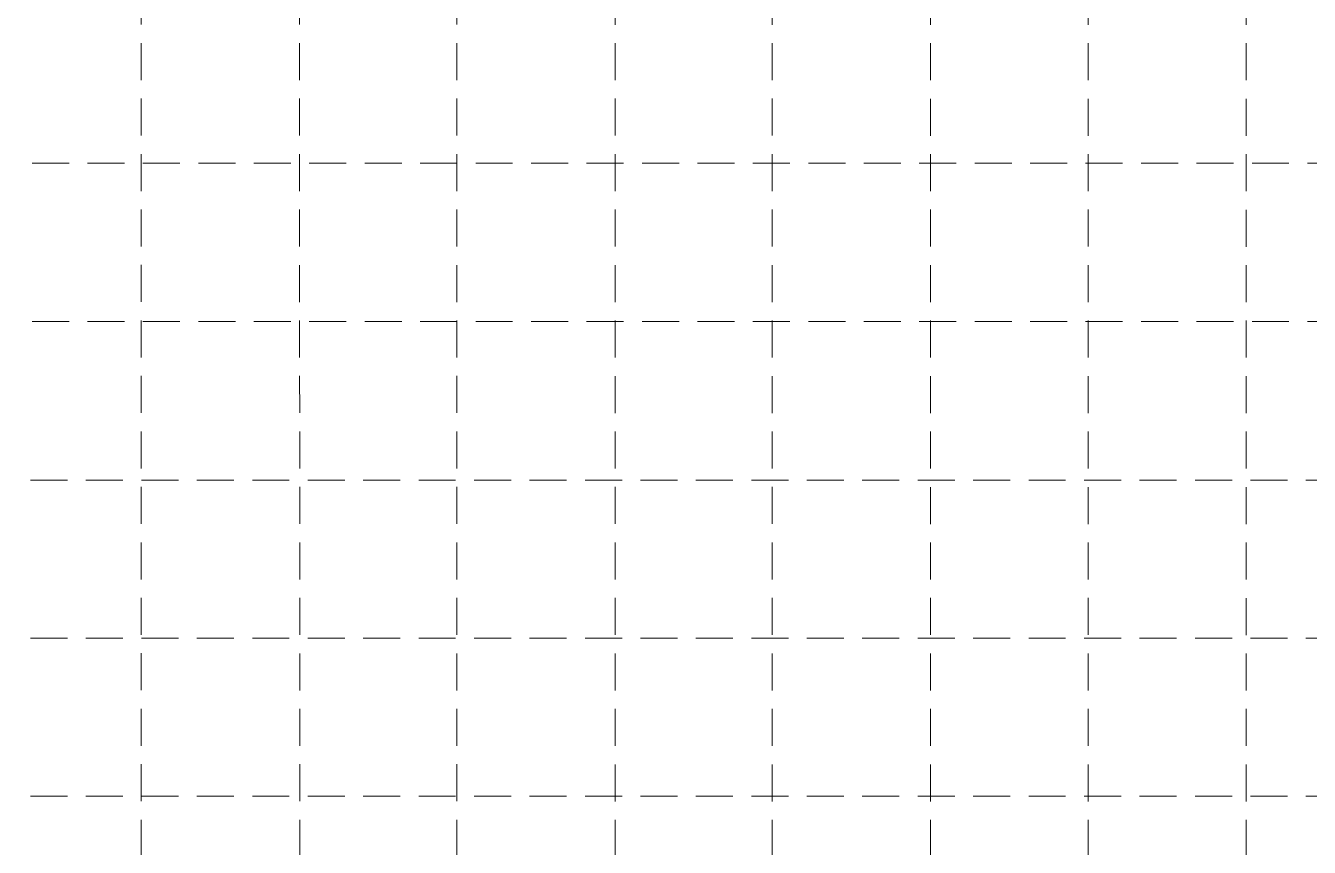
# Model space of a CAD drawing. Header units: feet. Extents: x 39072 to 40357, y 49303 to 51358.
# Drawn here: x 39306.6 to 39567, y 49647 to 49813.6 of the extents above; entities that cross this region are included whole.
import ezdxf

# ---------------------------------------------------------------- set-up
doc = ezdxf.new("R2010")
doc.units = ezdxf.units.FT
doc.header["$MEASUREMENT"] = 0
doc.linetypes.add('HIDDEN', pattern=[0.375, 0.25, -0.125])
doc.layers.add('GRID', color=254, linetype='HIDDEN')

msp = doc.modelspace()

# ---------------------------------------------------------------- linework, layer by layer
at = {"layer": 'GRID', "color": 252, "linetype": 'HIDDEN', "lineweight": 0, "ltscale": 30}
for p, q in [((39330.02, 49465.07), (39329.85, 51323.27)), ((39362.19, 49465.06), (39361.87, 51323.3)), ((39394, 49465.06), (39394.01, 51323.28)), ((39426.15, 49465.05), (39426.11, 51323.27)), ((39458.01, 49465.05), (39458.07, 51323.27)), ((39490.08, 49465.04), (39490.27, 51323.23)), ((39522.12, 49465.04), (39522.12, 51324.56)), ((39554.18, 49465.03), (39554.18, 51324.56)), ((39105.35, 49785.69), (40323.62, 49785.69)), ((39105.35, 49753.63), (40323.62, 49753.63)), ((39105.04, 49721.46), (40323.31, 49721.46)), ((39105.04, 49689.4), (40323.31, 49689.4)), ((39105.04, 49657.34), (40323.31, 49657.34))]:
    msp.add_line(p, q, dxfattribs=at)

doc.saveas('drawing.dxf')
